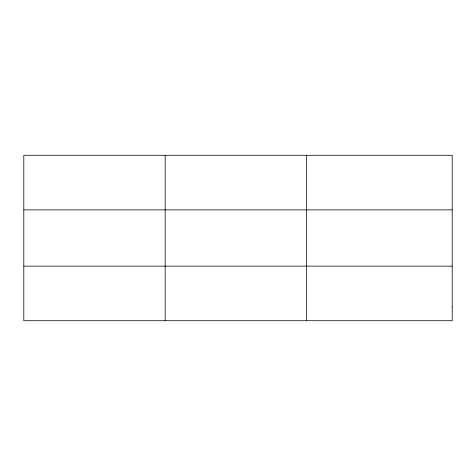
<?xml version="1.0" encoding="UTF-8"?>
<svg xmlns="http://www.w3.org/2000/svg" width="476" height="476" viewBox="0 0 476 476"><rect width="100%" height="100%" fill="white"/><g stroke="black" fill="none" stroke-linecap="round" stroke-linejoin="round"><path stroke-width="0.71" d="M165.172 155.283L165.172 320.717M306.544 155.283L306.544 320.717M23.8 209.874L452.2 209.874M23.8 266.126L452.2 266.126M452.2 307.068L452.2 320.717L23.8 320.717L23.8 155.283L452.2 155.283L452.2 307.068"/></g></svg>
